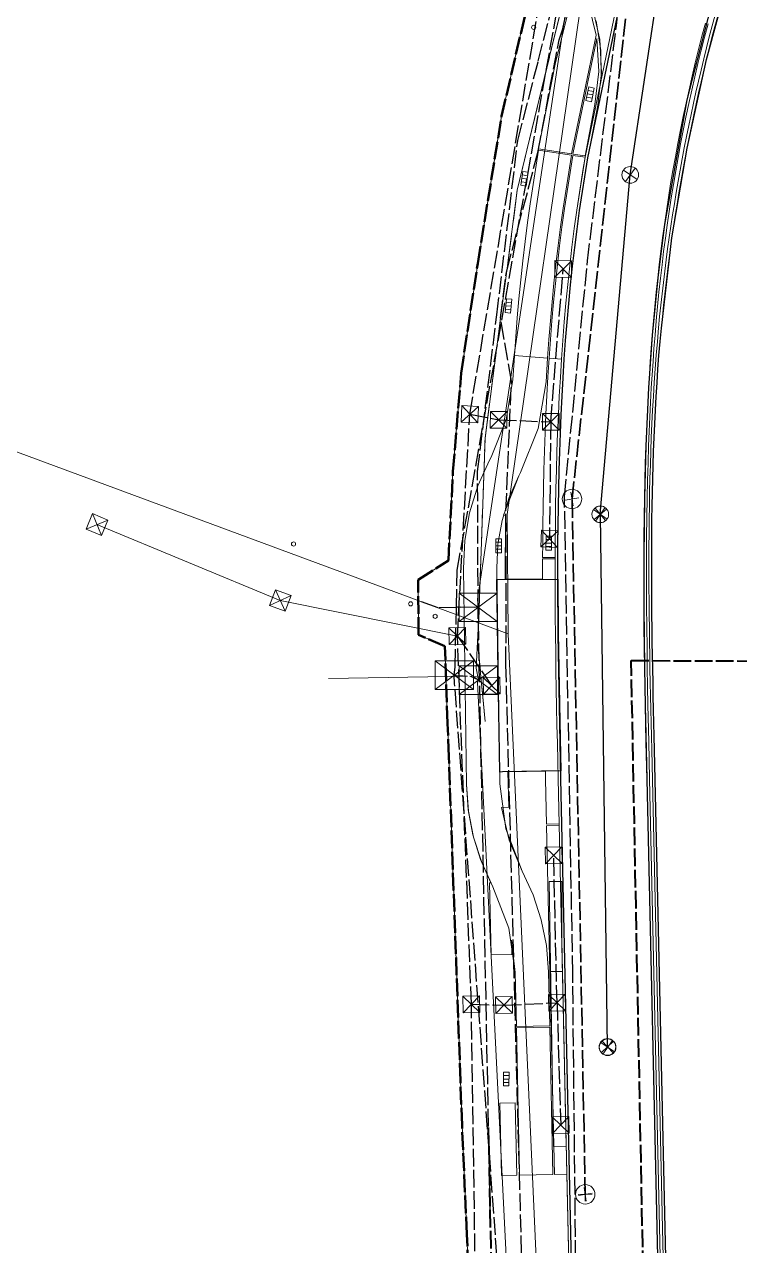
# Model space of a CAD drawing. Header units: metres. Extents: x 105014 to 106600, y 111320 to 118425.
# Drawn here: x 105358.8 to 105410.3, y 113299.2 to 113387.1 of the extents above; entities that cross this region are included whole.
import ezdxf

# ---------------------------------------------------------------- set-up
doc = ezdxf.new("R2010")
doc.units = ezdxf.units.M
doc.linetypes.add('DASHDOT', pattern=[3.556, 2.54, -0.508, 0, -0.508])
doc.linetypes.add('DASHED', pattern=[1.524, 1.27, -0.254])
for name, color, linetype, lineweight in [('00-BASE-LIMITE', 7, 'DASHED', 50), ('00-BASE-UE', 42, 'DASHED', 25), ('10-PAV-BOCACALLE', 9, 'CONTINUOUS', 13), ('10-PAV-CALZADA-BRT', 12, 'CONTINUOUS', 30), ('10-PAV-CALZADA-MIXTA', 8, 'CONTINUOUS', 30), ('10-PAV-CICLORUTA', 76, 'CONTINUOUS', 18), ('10-PAV-PARADERO', 30, 'CONTINUOUS', 30), ('10-PAV-SARDINEL', 252, 'CONTINUOUS', 13), ('20-EP-ZONA-DURA', 253, 'CONTINUOUS', 13), ('20-EP-ZONA-VERDE', 84, 'CONTINUOUS', 13), ('30-RED-ENEL-EXIST', 13, 'CONTINUOUS', 13), ('30-RED-ENEL-NODOS', 11, 'CONTINUOUS', 13), ('30-RED-ENEL-PROY', 1, 'DASHED', 25), ('30-RED-ETB-CAMARA', 151, 'CONTINUOUS', 13), ('30-RED-ETB-EXIST', 145, 'CONTINUOUS', 13), ('30-RED-ETB-PROY', 5, 'DASHED', 25), ('30-RED-VANTI-EXIST', 52, 'CONTINUOUS', 13), ('30-RED-VANTI-PROY', 2, 'DASHED', 25), ('30-RED-VANTI-RETIRO', 8, 'DASHDOT', 13), ('35-RH-ACUE-MATRIZ-PJ', 150, 'DASHED', 40), ('35-RH-ACUE-MENOR-EXIST', 151, 'CONTINUOUS', 13), ('35-RH-ACUE-MENOR-PROY', 5, 'DASHED', 25), ('35-RH-PLUV-COLECTOR', 96, 'CONTINUOUS', 30), ('35-RH-PLUV-NODOS', 94, 'CONTINUOUS', 13), ('35-RH-SUDS-ZONAS', 92, 'CONTINUOUS', 20), ('36-RH-SAN-COLECTOR-PROY', 6, 'DASHED', 35), ('36-RH-SAN-POZOS', 216, 'CONTINUOUS', 13)]:
    doc.layers.add(name, color=color, linetype=linetype, lineweight=lineweight)

# ---------------------------------------------------------------- blocks, each defined once
blk = doc.blocks.new('CAM_ETB_T_13')
for p, q in [((-1.375, -1.025), (1.375, 1.025)), ((-1.375, 1.025), (1.375, -1.025))]:
    blk.add_line(p, q)
blk.add_lwpolyline([(-1.375, -1.025), (1.375, -1.025), (1.375, 1.025), (-1.375, 1.025)], close=True)
blk = doc.blocks.new('CAJA_ENEL')
for p, q in [((-0.6, -0.6), (0.6, 0.6)), ((-0.6, 0.6), (0.6, -0.6))]:
    blk.add_line(p, q)
blk.add_lwpolyline([(-0.6, -0.6), (0.6, -0.6), (0.6, 0.6), (-0.6, 0.6)], close=True)
blk = doc.blocks.new('POSTE')
blk.add_circle((0, 0), 0.15)
blk = doc.blocks.new('POZO_SAN')
for p, q in [((-0.5, 0), (0.5, 0)), ((0, -0.5), (0, 0.5))]:
    blk.add_line(p, q)
blk.add_circle((0, 0), 0.7)
blk = doc.blocks.new('POZO_PLUV')
for p, q in [((-0.42, -0.42), (0.42, 0.42)), ((-0.42, 0.42), (0.42, -0.42))]:
    blk.add_line(p, q)
blk.add_circle((0, 0), 0.6)
blk = doc.blocks.new('SUMIDERO')
for p, q in [((-0.25, -0.2), (-0.25, 0.2)), ((0, -0.2), (0, 0.2)), ((0.25, -0.2), (0.25, 0.2))]:
    blk.add_line(p, q)
blk.add_lwpolyline([(-0.5, -0.2), (0.5, -0.2), (0.5, 0.2), (-0.5, 0.2)], close=True)

msp = doc.modelspace()

# ---------------------------------------------------------------- linework, layer by layer
at = {"layer": '00-BASE-LIMITE'}
msp.add_lwpolyline([(105390.8741, 113294.5511), (105390.6491, 113299.9731), (105390.3021, 113307.8061), (105390.1867, 113311.0309), (105389.3511, 113334.3769), (105389.2653, 113336.7729), (105389.0661, 113342.3415), (105387.1729, 113343.1541), (105387.1447, 113347.1053), (105389.3231, 113348.5141), (105389.6509, 113354.9289), (105390.2385, 113361.9959), (105391.4281, 113369.9003), (105393.1515, 113380.5137), (105394.9711, 113388.3435)], dxfattribs=at)
at = {"layer": '00-BASE-UE'}
msp.add_lwpolyline([(105390.8741, 113294.5511), (105390.6491, 113299.9731), (105390.3021, 113307.8061), (105390.1867, 113311.0309), (105389.3511, 113334.3769), (105389.2653, 113336.7729), (105389.0661, 113342.3415), (105387.1729, 113343.1541), (105387.1447, 113347.1053), (105389.3231, 113348.5141), (105389.6509, 113354.9289), (105390.2385, 113361.9959), (105391.4281, 113369.9003), (105393.1515, 113380.5137), (105394.9711, 113388.3435)], dxfattribs=at)
at = {"layer": '10-PAV-BOCACALLE'}
msp.add_lwpolyline([(105402.2506, 113391.4324), (105399.3525, 113377.5215), (105400.0679, 113381.3125), (105400.3407, 113383.6686), (105400.2118, 113386.0369), (105399.6849, 113388.3494)], dxfattribs=at)
at = {"layer": '10-PAV-CALZADA-BRT'}
msp.add_lwpolyline([(105404.9957, 113297.2831), (105404.9258, 113300.4073), (105404.1535, 113334.8791), (105404.1319, 113335.8469), (105404.1105, 113336.8153), (105404.0895, 113337.7845), (105404.0693, 113338.7545), (105404.0497, 113339.7275), (105404.0315, 113340.6997), (105404.0147, 113341.6727), (105403.9995, 113342.6467), (105403.9861, 113343.6215), (105403.9749, 113344.5971), (105403.9659, 113345.5735), (105403.9595, 113346.5511), (105403.9559, 113347.5293), (105403.9555, 113348.5083), (105403.9583, 113349.4883), (105403.9647, 113350.4691), (105403.9747, 113351.4505), (105403.9889, 113352.4329), (105404.0073, 113353.4161), (105404.0303, 113354.3999), (105404.0579, 113355.3845), (105404.0905, 113356.3697), (105404.1283, 113357.3557), (105404.1717, 113358.3423), (105404.2207, 113359.3293), (105404.2759, 113360.3169), (105404.3371, 113361.3051), (105404.4049, 113362.2937), (105404.4793, 113363.2825), (105404.5607, 113364.2717), (105404.6487, 113365.2545), (105405.4148, 113371.748), (105406.4978, 113378.1963), (105407.8954, 113384.5838), (105409.6039, 113390.8951)], dxfattribs=at)
at = {"layer": '10-PAV-CALZADA-MIXTA'}
for points in [[(105398.2117, 113296.8621), (105397.9972, 113306.5871), (105397.4195, 113332.7813), (105397.3911, 113334.0715), (105397.3631, 113335.3637), (105397.3359, 113336.6611), (105397.3099, 113337.9587), (105397.2859, 113339.2583), (105397.2637, 113340.5601), (105397.2443, 113341.8639), (105397.2281, 113343.1701), (105397.2151, 113344.4783), (105397.2063, 113345.7887), (105397.2019, 113347.1011), (105397.2023, 113348.4159), (105397.2081, 113349.7325), (105397.2197, 113351.0513), (105397.2375, 113352.3723), (105397.2621, 113353.6951), (105397.2941, 113355.0199), (105397.3335, 113356.3467), (105397.3813, 113357.6753), (105397.4375, 113359.0057), (105397.5029, 113360.3377), (105397.5779, 113361.6715), (105397.6631, 113363.0067), (105397.7585, 113364.3433), (105397.8653, 113365.6811), (105397.9833, 113367.0201), (105398.1135, 113368.3603), (105398.2561, 113369.7011), (105398.4115, 113371.0427), (105398.5805, 113372.3849), (105398.7611, 113373.7107), (105399.3525, 113377.5215), (105402.2506, 113391.4324)], [(105408.7601, 113390.5498), (105406.4835, 113381.697), (105404.8707, 113372.6995), (105404.3903, 113368.8779), (105403.9937, 113364.7489), (105403.7283, 113360.9487), (105403.5315, 113356.7629), (105403.4289, 113353.0311), (105403.3811, 113348.7647), (105403.3875, 113345.2093), (105403.4389, 113340.7651), (105403.4871, 113338.0989), (105403.6007, 113332.7667), (105404.3959, 113297.2697)]]:
    msp.add_lwpolyline(points, dxfattribs=at)
at = {"layer": '10-PAV-CICLORUTA'}
for points in [[(105399.9611, 113386.3551), (105398.1875, 113377.7967), (105395.8139, 113378.1549), (105397.0377, 113384.3738), (105398.5567, 113390.5273), (105399.4264, 113388.4975), (105399.9611, 113386.3551)], [(105398.1705, 113377.6981), (105397.5725, 113373.8757), (105397.3907, 113372.5409), (105397.2203, 113371.1869), (105397.0633, 113369.8337), (105396.9197, 113368.4817), (105396.7885, 113367.1309), (105396.6695, 113365.7815), (105396.5621, 113364.4337), (105396.4661, 113363.0923), (105394.0721, 113363.2635), (105394.1689, 113364.6147), (105394.2779, 113365.9823), (105394.3987, 113367.3523), (105394.5319, 113368.7245), (105394.6781, 113370.0987), (105394.8375, 113371.4749), (105395.0109, 113372.8525), (105395.1951, 113374.2055), (105395.7969, 113378.0563), (105398.1705, 113377.6981)], [(105396.4661, 113363.0923), (105396.4658, 113363.0875), (105396.3565, 113361.3725), (105395.7816, 113358.0071), (105394.5141, 113354.8367), (105394.3961, 113354.6133), (105393.6877, 113353.0414), (105393.1808, 113351.3935), (105392.8834, 113349.6951), (105392.8001, 113347.9703), (105393.0237, 113332.4129), (105393.4556, 113329.1803), (105394.6357, 113326.1361), (105395.4224, 113324.421), (105396.0044, 113322.6262), (105396.3738, 113320.7759), (105396.5255, 113318.8923), (105396.6115, 113314.9911), (105394.2121, 113314.9381), (105394.1261, 113318.8393), (105393.6825, 113322.0187), (105392.5161, 113325.0099), (105391.7178, 113326.7545), (105391.1314, 113328.5813), (105390.765, 113330.4645), (105390.6239, 113332.3783), (105390.4003, 113347.9359), (105390.4979, 113349.9588), (105390.847, 113351.9532), (105391.4421, 113353.8884), (105392.2739, 113355.7343), (105392.3919, 113355.9575), (105393.4715, 113358.6579), (105393.9613, 113361.5251), (105394.0713, 113363.2495), (105394.0721, 113363.2635), (105396.4661, 113363.0923)], [(105396.8475, 113304.2925), (105394.4481, 113304.2397), (105394.2147, 113314.8381), (105396.6137, 113314.8911), (105396.8475, 113304.2925)]]:
    msp.add_lwpolyline(points, close=True, dxfattribs=at)
at = {"layer": '10-PAV-PARADERO'}
msp.add_lwpolyline([(105392.8119, 113347.15), (105397.2018, 113347.1627), (105397.2304, 113343.2882), (105397.3309, 113336.9087), (105397.4065, 113333.3685), (105393.2113, 113333.2762), (105393.0114, 113333.2657), (105392.9081, 113340.4582), (105392.8579, 113343.9478), (105392.8119, 113347.15)], close=True, dxfattribs=at)
at = {"layer": '10-PAV-SARDINEL'}
for points in [[(105398.0117, 113296.8577), (105397.7972, 113306.5827), (105397.2195, 113332.7769), (105397.1911, 113334.0672), (105397.1631, 113335.3595), (105397.1359, 113336.657), (105397.1099, 113337.9549), (105397.0859, 113339.2548), (105397.0637, 113340.5569), (105397.0443, 113341.8612), (105397.0281, 113343.1679), (105397.0151, 113344.4767), (105397.0063, 113345.7877), (105397.0019, 113347.1009), (105397.0023, 113348.4164), (105397.0081, 113349.7339), (105397.0197, 113351.0536), (105397.0375, 113352.3755), (105397.0622, 113353.6994), (105397.0942, 113355.0253), (105397.1336, 113356.3533), (105397.1815, 113357.6831), (105397.2377, 113359.0148), (105397.3032, 113360.3482), (105397.3783, 113361.6835), (105397.4636, 113363.0202), (105397.5591, 113364.3584), (105397.666, 113365.6979), (105397.7842, 113367.0386), (105397.9145, 113368.3806), (105398.0573, 113369.7232), (105398.213, 113371.0667), (105398.3822, 113372.4109), (105398.563, 113373.7384), (105398.6994, 113374.6942), (105398.8437, 113375.6492), (105398.9957, 113376.6029), (105399.1554, 113377.5554), (105399.1567, 113377.5623), (105402.0548, 113391.4732)], [(105402.2506, 113391.4324), (105399.3525, 113377.5215), (105399.193, 113376.5706), (105399.0413, 113375.6185), (105398.8973, 113374.6652), (105398.7611, 113373.7107), (105398.5805, 113372.3849), (105398.4115, 113371.0427), (105398.2561, 113369.7011), (105398.1135, 113368.3603), (105397.9833, 113367.0201), (105397.8653, 113365.6811), (105397.7585, 113364.3433), (105397.6631, 113363.0067), (105397.5779, 113361.6715), (105397.5029, 113360.3377), (105397.4375, 113359.0057), (105397.3813, 113357.6753), (105397.3335, 113356.3467), (105397.2941, 113355.0199), (105397.2621, 113353.6951), (105397.2375, 113352.3723), (105397.2197, 113351.0513), (105397.2081, 113349.7325), (105397.2023, 113348.4159), (105397.2019, 113347.1011), (105397.2063, 113345.7887), (105397.2151, 113344.4783), (105397.2281, 113343.1701), (105397.2443, 113341.8639), (105397.2637, 113340.5601), (105397.2859, 113339.2583), (105397.3099, 113337.9587), (105397.3359, 113336.6611), (105397.3631, 113335.3637), (105397.3911, 113334.0715), (105397.4195, 113332.7813), (105397.9972, 113306.5871), (105398.2117, 113296.8621)], [(105404.7956, 113297.2859), (105404.7259, 113300.4028), (105403.9536, 113334.8746), (105403.9319, 113335.8425), (105403.9105, 113336.811), (105403.8895, 113337.7803), (105403.8693, 113338.7504), (105403.8497, 113339.7237), (105403.8315, 113340.6961), (105403.8147, 113341.6694), (105403.7995, 113342.6438), (105403.7861, 113343.619), (105403.7749, 113344.5951), (105403.7659, 113345.572), (105403.7595, 113346.5501), (105403.7559, 113347.5289), (105403.7555, 113348.5085), (105403.7583, 113349.4893), (105403.7647, 113350.4708), (105403.7747, 113351.453), (105403.7889, 113352.4362), (105403.8074, 113353.4203), (105403.8304, 113354.4051), (105403.858, 113355.3906), (105403.8906, 113356.3769), (105403.9285, 113357.364), (105403.9719, 113358.3517), (105404.021, 113359.3399), (105404.0763, 113360.3287), (105404.1376, 113361.3182), (105404.2055, 113362.3081), (105404.28, 113363.2982), (105404.3615, 113364.2888), (105404.4496, 113365.273), (105404.5283, 113366.0901), (105404.6115, 113366.9023), (105404.7002, 113367.7183), (105404.7934, 113368.5294), (105404.892, 113369.3442), (105404.9951, 113370.1542), (105405.1038, 113370.9678), (105405.2168, 113371.7763), (105405.3354, 113372.5885), (105405.4583, 113373.3957), (105405.5868, 113374.2063), (105405.7196, 113375.012), (105405.8581, 113375.8211), (105406.0007, 113376.6248), (105406.149, 113377.4321), (105406.3015, 113378.2343), (105406.4597, 113379.0397), (105406.622, 113379.8398), (105406.7901, 113380.6432), (105406.9622, 113381.4413), (105407.14, 113382.2427), (105407.3219, 113383.0386), (105407.5096, 113383.8376), (105407.7012, 113384.6313), (105407.8986, 113385.428), (105408.0999, 113386.2192), (105408.3071, 113387.0135), (105408.518, 113387.8022)], [(105404.3959, 113297.2697), (105403.6007, 113332.7667), (105403.5425, 113335.4328), (105403.4871, 113338.0989), (105403.4616, 113339.432), (105403.4389, 113340.7651), (105403.4175, 113342.2464), (105403.4004, 113343.7279), (105403.3875, 113345.2093), (105403.3811, 113346.3944), (105403.379, 113347.5796), (105403.3811, 113348.7647), (105403.3898, 113350.1869), (105403.4058, 113351.6091), (105403.4289, 113353.0311), (105403.4559, 113354.2752), (105403.4901, 113355.5192), (105403.5315, 113356.7629), (105403.5722, 113357.8097), (105403.6186, 113358.8563), (105403.6706, 113359.9027), (105403.7283, 113360.9487), (105403.7862, 113361.8993), (105403.8497, 113362.8496), (105403.9189, 113363.7995), (105403.9937, 113364.7489), (105404.0819, 113365.7822), (105404.1775, 113366.8148), (105404.2802, 113367.8467), (105404.3903, 113368.8779), (105404.4995, 113369.8346), (105404.616, 113370.7905), (105404.7397, 113371.7455), (105404.8707, 113372.6995), (105405.0128, 113373.6777), (105405.1627, 113374.6547), (105405.3204, 113375.6304), (105405.486, 113376.6049), (105405.6594, 113377.578), (105405.8407, 113378.5496), (105406.0297, 113379.5198), (105406.2265, 113380.4884), (105406.4311, 113381.4555), (105406.6435, 113382.4208), (105406.8636, 113383.3844), (105407.0915, 113384.3462), (105407.3271, 113385.3062), (105407.5704, 113386.2642), (105407.8213, 113387.2202)], [(105408.0146, 113387.1686), (105407.764, 113386.2142), (105407.5211, 113385.2578), (105407.2859, 113384.2993), (105407.0585, 113383.3391), (105406.8387, 113382.3771), (105406.6267, 113381.4133), (105406.4224, 113380.4478), (105406.2259, 113379.4808), (105406.037, 113378.5116), (105405.8562, 113377.5421), (105405.6831, 113376.5706), (105405.5178, 113375.5977), (105405.3603, 113374.6235), (105405.2106, 113373.6481), (105405.0687, 113372.6716), (105404.938, 113371.719), (105404.8144, 113370.7656), (105404.6982, 113369.8112), (105404.5891, 113368.856), (105404.4792, 113367.8262), (105404.3766, 113366.7957), (105404.2812, 113365.7645), (105404.1931, 113364.7326), (105404.1183, 113363.7843), (105404.0492, 113362.8357), (105403.9858, 113361.8866), (105403.928, 113360.9372), (105403.8703, 113359.8922), (105403.8184, 113358.847), (105403.772, 113357.8015), (105403.7314, 113356.7557), (105403.69, 113355.5131), (105403.6559, 113354.2703), (105403.6289, 113353.0273), (105403.6058, 113351.6063), (105403.5898, 113350.1852), (105403.5811, 113348.7639), (105403.579, 113347.5796), (105403.5811, 113346.3952), (105403.5875, 113345.2107), (105403.6003, 113343.7299), (105403.6175, 113342.2491), (105403.6389, 113340.7683), (105403.6615, 113339.4356), (105403.6871, 113338.1029), (105403.7424, 113335.437), (105403.8007, 113332.7712), (105404.5956, 113297.2827)], [(105408.711, 113387.7499), (105408.5004, 113386.9624), (105408.2935, 113386.1693), (105408.0925, 113385.3793), (105407.8954, 113384.5838), (105407.7041, 113383.7913), (105407.5167, 113382.9934), (105407.3351, 113382.1987), (105407.1575, 113381.3986), (105406.9857, 113380.6017), (105406.8179, 113379.7994), (105406.6558, 113379.0005), (105406.4978, 113378.1963), (105406.3456, 113377.3954), (105406.1975, 113376.5893), (105406.0551, 113375.7866), (105405.9168, 113374.9788), (105405.7842, 113374.1744), (105405.6559, 113373.365), (105405.5332, 113372.559), (105405.4148, 113371.748), (105405.3019, 113370.9407), (105405.1934, 113370.1283), (105405.0905, 113369.3196), (105404.992, 113368.506), (105404.8989, 113367.6961), (105404.8104, 113366.8813), (105404.7273, 113366.0703), (105404.6487, 113365.2545), (105404.5607, 113364.2717), (105404.4793, 113363.2825), (105404.4049, 113362.2937), (105404.3371, 113361.3051), (105404.2759, 113360.3169), (105404.2207, 113359.3293), (105404.1717, 113358.3423), (105404.1283, 113357.3557), (105404.0905, 113356.3697), (105404.0579, 113355.3845), (105404.0303, 113354.3999), (105404.0073, 113353.4161), (105403.9889, 113352.4329), (105403.9747, 113351.4505), (105403.9647, 113350.4691), (105403.9583, 113349.4883), (105403.9555, 113348.5083), (105403.9559, 113347.5293), (105403.9595, 113346.5511), (105403.9659, 113345.5735), (105403.9749, 113344.5971), (105403.9861, 113343.6215), (105403.9995, 113342.6467), (105404.0147, 113341.6727), (105404.0315, 113340.6997), (105404.0497, 113339.7275), (105404.0693, 113338.7545), (105404.0895, 113337.7845), (105404.1105, 113336.8153), (105404.1319, 113335.8469), (105404.1535, 113334.8791), (105404.9258, 113300.4073), (105404.9957, 113297.2831)]]:
    msp.add_lwpolyline(points, dxfattribs=at)
at = {"layer": '20-EP-ZONA-DURA'}
for points in [[(105395.8139, 113378.1549), (105398.1875, 113377.7967), (105399.9611, 113386.3551), (105399.4263, 113388.4976), (105398.5567, 113390.5273), (105397.0377, 113384.3738), (105395.8139, 113378.1549)], [(105398.2865, 113377.7819), (105399.1713, 113377.6483), (105399.8721, 113381.3525), (105400.1423, 113383.7189), (105400.0015, 113386.0965), (105398.2865, 113377.7819)], [(105394.2147, 113314.8381), (105394.4481, 113304.2397), (105396.8475, 113304.2925), (105396.6137, 113314.8911), (105394.2147, 113314.8381)], [(105394.2481, 113304.2353), (105394.1335, 113309.4339), (105393.0337, 113309.4097), (105393.1485, 113304.2109), (105394.2481, 113304.2353)]]:
    msp.add_lwpolyline(points, close=True, dxfattribs=at)
for points in [[(105390.8741, 113294.5511), (105390.6491, 113299.9731), (105390.3021, 113307.8061), (105390.1867, 113311.0309), (105389.3511, 113334.3769), (105389.2653, 113336.7729), (105389.0661, 113342.3415), (105387.1729, 113343.1541), (105387.1447, 113347.1053), (105389.3231, 113348.5141), (105389.6509, 113354.9289), (105390.2385, 113361.9959), (105391.4281, 113369.9003), (105393.1515, 113380.5137), (105394.9711, 113388.3435)], [(105408.518, 113387.8022), (105408.3071, 113387.0135), (105408.0999, 113386.2192), (105407.8986, 113385.428), (105407.7012, 113384.6313), (105407.5096, 113383.8376), (105407.3219, 113383.0386), (105407.14, 113382.2427), (105406.9622, 113381.4413), (105406.7901, 113380.6432), (105406.622, 113379.8398), (105406.4597, 113379.0397), (105406.3015, 113378.2343), (105406.149, 113377.4321), (105406.0007, 113376.6248), (105405.8581, 113375.8211), (105405.7196, 113375.012), (105405.5868, 113374.2063), (105405.4583, 113373.3957), (105405.3354, 113372.5885), (105405.2168, 113371.7763), (105405.1038, 113370.9678), (105404.9951, 113370.1542), (105404.892, 113369.3442), (105404.7934, 113368.5294), (105404.7002, 113367.7183), (105404.6115, 113366.9023), (105404.5283, 113366.0901), (105404.4496, 113365.273), (105404.3615, 113364.2888), (105404.28, 113363.2982), (105404.2055, 113362.3081), (105404.1376, 113361.3182), (105404.0763, 113360.3287), (105404.021, 113359.3399), (105403.9719, 113358.3517), (105403.9285, 113357.364), (105403.8906, 113356.3769), (105403.858, 113355.3906), (105403.8304, 113354.4051), (105403.8074, 113353.4203), (105403.7889, 113352.4362), (105403.7747, 113351.453), (105403.7647, 113350.4708), (105403.7583, 113349.4893), (105403.7555, 113348.5085), (105403.7559, 113347.5289), (105403.7595, 113346.5501), (105403.7659, 113345.572), (105403.7749, 113344.5951), (105403.7861, 113343.619), (105403.7995, 113342.6438), (105403.8147, 113341.6694), (105403.8315, 113340.6961), (105403.8497, 113339.7237), (105403.8693, 113338.7504), (105403.8895, 113337.7803), (105403.9105, 113336.811), (105403.9319, 113335.8425), (105403.9536, 113334.8746), (105404.7259, 113300.4028), (105404.7956, 113297.2859)], [(105399.9582, 113387.3686), (105400.2986, 113385.2493), (105400.311, 113383.1029), (105400.311, 113383.1029), (105399.1567, 113377.5623), (105399.1554, 113377.5554), (105399.1543, 113377.5497), (105398.2695, 113377.6833), (105397.6715, 113373.8619), (105397.4897, 113372.5279), (105397.3195, 113371.1747), (105397.1627, 113369.8227), (105397.0191, 113368.4715), (105396.8881, 113367.1217), (105396.7691, 113365.7731), (105396.6617, 113364.4261), (105396.5659, 113363.0851), (105396.5655, 113363.0809), (105396.4799, 113361.7373), (105396.4045, 113360.3957), (105396.3387, 113359.0559), (105396.2821, 113357.7183), (105396.2341, 113356.3829), (105396.1945, 113355.0495), (105396.1625, 113353.7185), (105396.1377, 113352.3899), (105396.1197, 113351.0637), (105396.1081, 113349.7397), (105396.1025, 113348.7321), (105397.0025, 113348.7253), (105397.0024, 113348.6252), (105396.1031, 113348.6298), (105396.102, 113347.1595), (105393.4062, 113347.1517), (105393.4279, 113351.7583), (105393.2754, 113351.763), (105394.3961, 113354.6133), (105394.5141, 113354.8367), (105395.7816, 113358.007), (105396.3565, 113361.3725), (105396.4658, 113363.0875), (105396.4661, 113363.0923), (105396.5621, 113364.4337), (105396.6695, 113365.7815), (105396.7885, 113367.1309), (105396.9197, 113368.4817), (105397.0633, 113369.8337), (105397.2203, 113371.1869), (105397.3907, 113372.5409), (105397.5725, 113373.8757), (105398.1705, 113377.6981), (105395.7969, 113378.0563), (105395.1951, 113374.2055), (105395.0109, 113372.8525), (105394.8375, 113371.4749), (105394.6781, 113370.0987), (105394.5319, 113368.7245), (105394.3987, 113367.3523), (105394.2779, 113365.9823), (105394.1689, 113364.6147), (105394.0721, 113363.2635), (105394.0713, 113363.2495), (105393.9613, 113361.5251), (105393.4716, 113358.6581), (105392.3919, 113355.9575), (105392.2739, 113355.7343), (105391.442, 113353.8883), (105390.8469, 113351.9529), (105390.4978, 113349.9584), (105390.4003, 113347.9359), (105390.6239, 113332.3783), (105390.7545, 113330.5458), (105391.0917, 113328.7398), (105391.6313, 113326.9837), (105392.3662, 113325.2999), (105392.2833, 113325.2981), (105392.3983, 113320.0995), (105393.8975, 113320.1327), (105393.8746, 113321.1733), (105394.1261, 113318.8393), (105394.2121, 113314.9381), (105396.6115, 113314.9911), (105396.5255, 113318.8923), (105396.3741, 113320.7738), (105396.0048, 113322.6249), (105395.4227, 113324.4204), (105394.6357, 113326.1361), (105393.6929, 113328.3621), (105393.153, 113330.7185), (105393.6639, 113330.7297), (105393.608, 113333.2849), (105396.3068, 113333.3443), (105396.3197, 113332.7571), (105396.3898, 113329.5078), (105397.2915, 113329.5291), (105397.2927, 113329.4302), (105396.3923, 113329.4076), (105396.6255, 113318.8943), (105396.9475, 113304.2947), (105397.8473, 113304.3147), (105397.9663, 113298.9171)], [(105404.5956, 113297.2827), (105403.8007, 113332.7712), (105403.7424, 113335.437), (105403.6871, 113338.1029), (105403.6615, 113339.4356), (105403.6389, 113340.7683), (105403.6175, 113342.2491), (105403.6003, 113343.7299), (105403.5875, 113345.2107), (105403.5811, 113346.3952), (105403.579, 113347.5796), (105403.5811, 113348.7639), (105403.5898, 113350.1852), (105403.6058, 113351.6063), (105403.6289, 113353.0273), (105403.6559, 113354.2703), (105403.69, 113355.5131), (105403.7314, 113356.7557), (105403.772, 113357.8015), (105403.8184, 113358.847), (105403.8703, 113359.8922), (105403.928, 113360.9372), (105403.9858, 113361.8866), (105404.0492, 113362.8357), (105404.1183, 113363.7843), (105404.1931, 113364.7326), (105404.2812, 113365.7645), (105404.3766, 113366.7957), (105404.4792, 113367.8262), (105404.5891, 113368.856), (105404.6982, 113369.8112), (105404.8144, 113370.7656), (105404.938, 113371.719), (105405.0687, 113372.6716), (105405.2106, 113373.6481), (105405.3603, 113374.6235), (105405.5178, 113375.5977), (105405.6831, 113376.5706), (105405.8562, 113377.5421), (105406.037, 113378.5116), (105406.2259, 113379.4808), (105406.4224, 113380.4478), (105406.6267, 113381.4133), (105406.8387, 113382.3771), (105407.0585, 113383.3391), (105407.2859, 113384.2993), (105407.5211, 113385.2578), (105407.764, 113386.2142), (105408.0146, 113387.1686)]]:
    msp.add_lwpolyline(points, dxfattribs=at)
at = {"layer": '20-EP-ZONA-VERDE'}
for points in [[(105399.8721, 113381.3525), (105399.1713, 113377.6483), (105398.2865, 113377.7819), (105400.0015, 113386.0965), (105400.1423, 113383.7188), (105399.8721, 113381.3525)], [(105399.1543, 113377.5497), (105398.5629, 113373.7379), (105398.3821, 113372.4109), (105398.2131, 113371.0667), (105398.0573, 113369.7233), (105397.9145, 113368.3805), (105397.7843, 113367.0387), (105397.6659, 113365.6979), (105397.5591, 113364.3583), (105397.4635, 113363.0205), (105396.5659, 113363.0851), (105396.6617, 113364.4261), (105396.7691, 113365.7731), (105396.8881, 113367.1217), (105397.0191, 113368.4715), (105397.1627, 113369.8227), (105397.3195, 113371.1747), (105397.4897, 113372.5279), (105397.6715, 113373.8619), (105398.2695, 113377.6833), (105399.1543, 113377.5497)], [(105397.8473, 113304.3147), (105396.9475, 113304.2947), (105396.6255, 113318.8943), (105397.5253, 113318.9143), (105397.8473, 113304.3147)], [(105394.2481, 113304.2353), (105393.1485, 113304.2109), (105393.0337, 113309.4097), (105394.1335, 113309.4339), (105394.2481, 113304.2353)]]:
    msp.add_lwpolyline(points, close=True, dxfattribs=at)
at = {"layer": '30-RED-ENEL-EXIST'}
for points in [[(105377.2219, 113345.6347), (105364.0259, 113351.0989)], [(105389.9687, 113343.0601), (105377.2219, 113345.6347)]]:
    msp.add_lwpolyline(points, dxfattribs=at)
at = {"layer": '30-RED-ENEL-PROY'}
for points in [[(105390.8599, 113359.0417), (105396.2351, 113390.8445)], [(105396.6891, 113358.4945), (105397.5813, 113369.5017)], [(105389.9687, 113343.0601), (105390.8599, 113359.0417)], [(105390.8599, 113359.0417), (105392.9467, 113358.6401)], [(105392.9467, 113358.6401), (105396.6891, 113358.4945)], [(105396.6891, 113358.4945), (105396.5903, 113350.0761)], [(105390.9767, 113316.5461), (105389.9687, 113343.0601)], [(105389.9687, 113343.0601), (105392.4435, 113339.4939)], [(105397.1429, 113316.6493), (105396.8951, 113327.2751)], [(105391.3421, 113291.1511), (105390.9767, 113316.5461)], [(105390.9767, 113316.5461), (105393.3237, 113316.4827)], [(105393.3237, 113316.4827), (105397.1429, 113316.6493)], [(105397.1429, 113316.6493), (105397.4061, 113307.8579)]]:
    msp.add_lwpolyline(points, dxfattribs=at)
at = {"layer": '30-RED-ETB-EXIST'}
for points in [[(105391.464, 113345.131), (105391.413, 113345.726), (105397.79, 113388.298), (105397.326, 113389.02), (105397.303, 113389.059), (105397.096, 113388.939)], [(105391.48, 113339.888), (105391.321, 113340.759), (105391.516, 113344.536), (105391.464, 113345.131)], [(105380.682, 113340.01), (105390.685, 113340.181), (105389.748, 113340.253)], [(105393.989, 113290.07), (105393.851, 113291.178), (105391.427, 113339.737), (105391.587, 113340.11), (105390.856, 113340.169), (105391.48, 113339.888)]]:
    msp.add_lwpolyline(points, dxfattribs=at)
at = {"layer": '30-RED-ETB-PROY'}
for points in [[(105391.464, 113345.131), (105389.898, 113345.165), (105389.955, 113347.803), (105397.149, 113388.217), (105397.096, 113388.939)], [(105389.748, 113340.253), (105389.805, 113340.856), (105389.898, 113345.165), (105391.464, 113345.131)], [(105393.993, 113290.071), (105393.378, 113290.828), (105389.768, 113339.647), (105389.748, 113340.253)]]:
    msp.add_lwpolyline(points, dxfattribs=at)
at = {"layer": '30-RED-VANTI-EXIST'}
for points in [[(105393.5247, 113369.3676), (105394.2815, 113375.1835), (105396.7541, 113385.4155), (105398.067, 113390.7343)], [(105393.0824, 113365.9685), (105393.5247, 113369.3676)], [(105391.9705, 113336.9167), (105391.4443, 113342.3861), (105391.9585, 113357.3315), (105393.0824, 113365.9685)]]:
    msp.add_lwpolyline(points, dxfattribs=at)
at = {"layer": '30-RED-VANTI-PROY'}
for points in [[(105398.5125, 113295.2323), (105398.2719, 113318.7925), (105397.6749, 113353.1021), (105399.3349, 113370.0874), (105401.4145, 113387.0265), (105402.3683, 113395.7015), (105403.7365, 113399.1325), (105410.6769, 113410.6263), (105412.2229, 113414.1601), (105414.6719, 113419.5345), (105418.7411, 113426.5993), (105424.2061, 113434.4415), (105428.2239, 113441.8055), (105430.8503, 113445.2311), (105460.6313, 113487.9779)], [(105393.5247, 113369.3676), (105395.7603, 113377.9051), (105397.2827, 113386.0087), (105397.5607, 113386.8117), (105398.3121, 113390.4357), (105398.067, 113390.7343)], [(105393.0824, 113365.9685), (105393.0779, 113365.9947), (105393.4941, 113369.2507), (105393.5247, 113369.3676)], [(105337.2145, 113303.0729), (105381.6445, 113285.1943), (105383.3436, 113284.5986), (105385.1143, 113284.2722), (105386.9141, 113284.2228), (105388.7, 113284.4518), (105390.4292, 113284.9535), (105392.0603, 113285.716), (105393.5542, 113286.721), (105394.8751, 113287.9445), (105393.4609, 113341.0345), (105393.4897, 113347.5583), (105393.4617, 113352.0807), (105393.8641, 113361.4319), (105393.0824, 113365.9685)]]:
    msp.add_lwpolyline(points, dxfattribs=at)
at = {"layer": '30-RED-VANTI-RETIRO'}
for points in [[(105393.5247, 113369.3676), (105394.2815, 113375.1835), (105396.7541, 113385.4155), (105398.067, 113390.7343)], [(105393.0824, 113365.9685), (105393.5247, 113369.3676)], [(105391.9705, 113336.9167), (105391.4443, 113342.3861), (105391.9585, 113357.3315), (105393.0824, 113365.9685)]]:
    msp.add_lwpolyline(points, dxfattribs=at)
at = {"layer": '35-RH-ACUE-MATRIZ-PJ'}
for points in [[(105391.607, 113293.313), (105392.9244, 113292.2431), (105394.1506, 113291.2472), (105396.4897, 113291.3061), (105403.4558, 113291.4379), (105402.4799, 113341.3047), (105415.6204, 113341.2496)], [(105389.8069, 113269.3116), (105388.39, 113284.48), (105388.3291, 113285.1738), (105388.2088, 113286.9962), (105388.0719, 113289.0685), (105391.607, 113293.313), (105392.485, 113294.3794), (105392.2163, 113307.6628)]]:
    msp.add_lwpolyline(points, dxfattribs=at)
at = {"layer": '35-RH-ACUE-MENOR-EXIST'}
for points in [[(105393.63, 113343.22), (105393.55, 113351.81), (105398.8167, 113388.2081), (105402.44, 113399.93)], [(105349.59, 113359.52), (105393.63, 113343.22)], [(105349.59, 113359.52), (105393.63, 113343.22)], [(105388.47, 113284.57), (105391.82, 113289.46), (105395.74, 113296.09), (105393.63, 113343.22)], [(105388.47, 113284.57), (105391.82, 113289.46), (105395.74, 113296.09), (105393.63, 113343.22)]]:
    msp.add_lwpolyline(points, dxfattribs=at)
at = {"layer": '35-RH-ACUE-MENOR-PROY'}
for points in [[(105392.485, 113294.3794), (105392.3379, 113301.6538), (105391.4579, 113345.1579), (105391.4213, 113354.9116), (105392.8085, 113366.1925), (105394.3152, 113378.7677), (105395.7892, 113384.4853), (105396.6003, 113387.6344), (105397.2999, 113390.3449), (105397.6932, 113391.3494), (105402.6018, 113403.8841), (105403.1273, 113405.2259), (105407.3766, 113415.7852), (105409.6288, 113420.2089), (105415.4369, 113431.6548), (105416.8766, 113434.46), (105418.9717, 113438.5198), (105419.4249, 113439.3912), (105433.1008, 113465.6829), (105438.7842, 113467.6394), (105441.9608, 113472.0809), (105464.3019, 113504.6313)], [(105391.4579, 113345.1579), (105388.5765, 113345.0972), (105387.1553, 113345.6164)]]:
    msp.add_lwpolyline(points, dxfattribs=at)
at = {"layer": '35-RH-PLUV-COLECTOR'}
for points in [[(105402.4139, 113376.2857), (105405.6431, 113397.7729)], [(105402.415, 113376.2865), (105405.6431, 113397.7729)], [(105400.2574, 113351.8335), (105402.415, 113376.2865)], [(105400.2574, 113351.8335), (105402.415, 113376.2865)], [(105400.785, 113313.4471), (105400.2726, 113351.8082)]]:
    msp.add_lwpolyline(points, dxfattribs=at)
at = {"layer": '35-RH-SUDS-ZONAS'}
msp.add_lwpolyline([(105396.5839, 113325.3919), (105397.4839, 113325.3836), (105397.4898, 113321.1506), (105397.7889, 113306.3177), (105396.8892, 113306.2979), (105396.5839, 113325.3919)], close=True, dxfattribs=at)
at = {"layer": '36-RH-SAN-COLECTOR-PROY'}
for points in [[(105398.2181, 113352.9403), (105402.618, 113392.4003)], [(105399.1713, 113302.8173), (105398.2181, 113352.9403)]]:
    msp.add_lwpolyline(points, dxfattribs=at)

# ---------------------------------------------------------------- block references
at = {"layer": '30-RED-ENEL-NODOS'}
for name, p, rotation in [('POSTE', (105395.4604, 113386.9081), 90.7), ('CAJA_ENEL', (105397.5813, 113369.5016), 89.1), ('CAJA_ENEL', (105390.8599, 113359.0417), 87.1), ('CAJA_ENEL', (105392.9466, 113358.64), 89.1), ('CAJA_ENEL', (105396.6891, 113358.4945), 89.4), ('CAJA_ENEL', (105364.0259, 113351.0988), 67.5), ('CAJA_ENEL', (105396.5902, 113350.076), 87.8), ('POSTE', (105378.1745, 113349.6935), 179.8), ('CAJA_ENEL', (105377.2218, 113345.6347), 160), ('POSTE', (105386.5993, 113345.3857), 90.7), ('POSTE', (105388.3673, 113344.4924), 90.7), ('CAJA_ENEL', (105389.9686, 113343.0601), 91.1), ('CAJA_ENEL', (105392.4434, 113339.4938), 91.2), ('CAJA_ENEL', (105396.8951, 113327.275), 91.2), ('CAJA_ENEL', (105390.9767, 113316.546), 91.4), ('CAJA_ENEL', (105393.3237, 113316.4827), 91.2), ('CAJA_ENEL', (105397.1429, 113316.6492), 91.2), ('CAJA_ENEL', (105397.406, 113307.8579), 91.2)]:
    msp.add_blockref(name, p, dxfattribs=dict(at, rotation=rotation))
at = {"layer": '30-RED-ETB-CAMARA'}
for p in [(105391.464, 113345.131), (105389.748, 113340.253), (105391.48, 113339.888)]:
    msp.add_blockref('CAM_ETB_T_13', p, dxfattribs=at)
at = {"layer": '35-RH-PLUV-NODOS'}
for name, p, rotation in [('SUMIDERO', (105399.5235, 113382.0855), 258), ('SUMIDERO', (105399.5235, 113382.0855), 258), ('SUMIDERO', (105399.5235, 113382.0855), 258), ('SUMIDERO', (105394.799, 113376.0068), 261), ('SUMIDERO', (105394.799, 113376.0068), 261), ('POZO_PLUV', (105402.415, 113376.2865), 280), ('POZO_PLUV', (105402.415, 113376.2865), 280), ('SUMIDERO', (105393.6446, 113366.8435), 264.4), ('POZO_PLUV', (105400.2574, 113351.8335), 280), ('POZO_PLUV', (105400.2574, 113351.8335), 280), ('POZO_PLUV', (105400.2574, 113351.8335), 355), ('SUMIDERO', (105392.9429, 113349.5711), 269.7), ('SUMIDERO', (105392.9429, 113349.5711), 269.7), ('SUMIDERO', (105396.5478, 113349.7622), 269.8), ('SUMIDERO', (105396.5478, 113349.7622), 269.8), ('SUMIDERO', (105396.5478, 113349.7622), 269.8), ('POZO_PLUV', (105400.785, 113313.4471), 280), ('POZO_PLUV', (105400.7683, 113313.4705), 358.5), ('SUMIDERO', (105393.4841, 113311.1595), 269.7)]:
    msp.add_blockref(name, p, dxfattribs=dict(at, rotation=rotation))
at = {"layer": '36-RH-SAN-POZOS'}
for p, rotation in [((105398.2181, 113352.9403), 279), ((105399.1713, 113302.8525), 279), ((105399.1713, 113302.8525), 0.6)]:
    msp.add_blockref('POZO_SAN', p, dxfattribs=dict(at, rotation=rotation))

doc.saveas('drawing.dxf')
